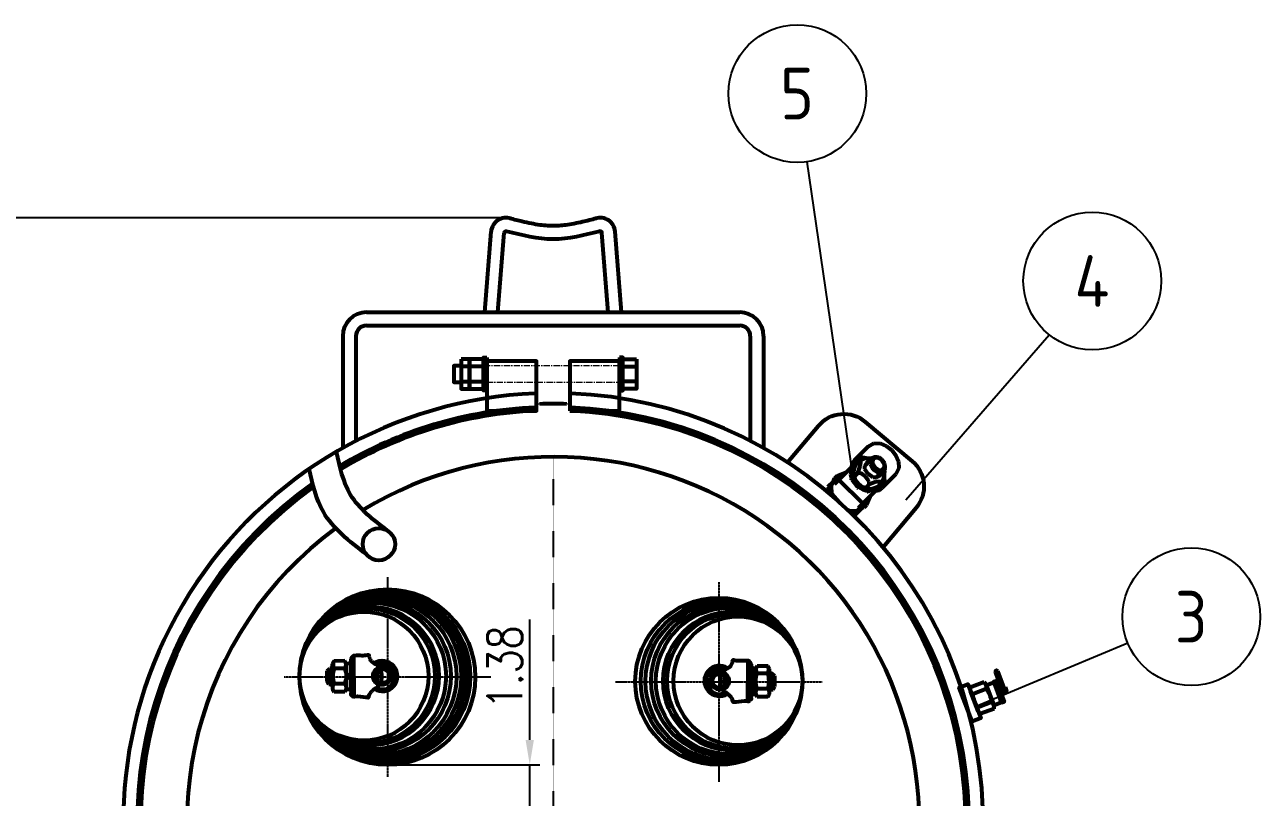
# Model space of a CAD drawing. Header units: millimetres. Extents: x 119255 to 128417, y -8474 to -5265.
# Drawn here: x 125139 to 125885, y -7950 to -7484 of the extents above; entities that cross this region are included whole.
import ezdxf
from ezdxf.enums import TextEntityAlignment as Align

# ---------------------------------------------------------------- set-up
doc = ezdxf.new("R2010")
doc.units = ezdxf.units.MM
doc.header["$LTSCALE"] = 3
doc.linetypes.add('CENTER', pattern=[2, 1.25, -0.25, 0.25, -0.25])
doc.linetypes.add('DASHDOT', pattern=[0.55, 0.5, -0.025, 0, -0.025])
for name, color, linetype in [('A', 3, 'Continuous'), ('C', 1, 'DASHDOT'), ('S', 254, 'Continuous')]:
    doc.layers.add(name, color=color, linetype=linetype)
for name, color, linetype, lineweight in [('图层1', 1, 'CENTER', 13), ('标注、文本', 3, 'Continuous', 25), ('粗实线', 4, 'Continuous', 53)]:
    doc.layers.add(name, color=color, linetype=linetype, lineweight=lineweight)
doc.styles.add('ST_WIN', font='isocp2.shx', dxfattribs={"bigfont": 'hzdxfst.shx'})
doc.styles.add('TH_GBDIM', font='romans.shx', dxfattribs={"width": 0.8, "bigfont": 'gbcbig.shx'})
doc.dimstyles.new('TH_GBDIM1', dxfattribs={"dimscale": 3, "dimtxt": 3.5, "dimasz": 2.5, "dimexe": 2, "dimexo": 0, "dimgap": 1.5, "dimtad": 1, "dimdec": 1, "dimzin": 0, "dimdsep": 46, "dimtxsty": 'TH_GBDIM', "dimcen": 2.5, "dimclrd": 3, "dimclre": 256, "dimclrt": 2, "dimadec": 0, "dimazin": 0, "dimtfac": 0.714286, "dimtdec": 1, "dimtmove": 0, "dimatfit": 3, "dimfxl": 0, "dimtzin": 0, "dimlwd": -1, "dimlwe": -1, "dimarcsym": 0})

# ---------------------------------------------------------------- blocks, each defined once
blk = doc.blocks.new('*D13')
at = {"layer": 'Defpoints', "color": 0}
for p in [(125106.9, -7600.15), (125429.6, -7600.15), (125445.37, -8271.73)]:
    blk.add_point(p, dxfattribs=at)
at = {"layer": '标注、文本'}
for p, q in [((125429.6, -7600.15), (125100.9, -7600.15)), ((125445.37, -8271.73), (125100.9, -8271.73))]:
    blk.add_line(p, q, dxfattribs=at)
at = {"layer": '标注、文本', "color": 3}
blk.add_line((125106.9, -8256.73), (125106.9, -7615.15), dxfattribs=at)
for points in [[(125104.4, -7615.15), (125109.4, -7615.15), (125106.9, -7600.15)], [(125104.4, -8256.73), (125109.4, -8256.73), (125106.9, -8271.73)]]:
    blk.add_solid(points, dxfattribs=at)
at = {"layer": '标注、文本', "color": 2, "insert": (125089.9, -7925.17), "char_height": 21, "attachment_point": 5, "rotation": 90, "style": 'TH_GBDIM'}
blk.add_mtext('33.3"', dxfattribs=at)
blk = doc.blocks.new('*D15')
at = {"layer": 'Defpoints', "color": 0}
for p in [(125358.07, -7930.44), (125358.07, -7965.44), (125443.97, -7965.44)]:
    blk.add_point(p, dxfattribs=at)
at = {"layer": '标注、文本', "color": 3}
for p, q in [((125443.97, -7915.44), (125443.97, -7842.64)), ((125443.97, -7965.44), (125443.97, -7930.44)), ((125443.97, -7980.44), (125443.97, -7995.44))]:
    blk.add_line(p, q, dxfattribs=at)
at = {"layer": '标注、文本'}
for p, q in [((125358.07, -7930.44), (125449.97, -7930.44)), ((125358.07, -7965.44), (125449.97, -7965.44))]:
    blk.add_line(p, q, dxfattribs=at)
at = {"layer": '标注、文本', "color": 3}
for points in [[(125441.47, -7915.44), (125446.47, -7915.44), (125443.97, -7930.44)], [(125441.47, -7980.44), (125446.47, -7980.44), (125443.97, -7965.44)]]:
    blk.add_solid(points, dxfattribs=at)
at = {"layer": '标注、文本', "color": 2, "insert": (125428.97, -7871.54), "char_height": 21, "attachment_point": 5, "rotation": 90, "style": 'TH_GBDIM'}
blk.add_mtext('1.38', dxfattribs=at)

msp = doc.modelspace()

# ---------------------------------------------------------------- linework, layer by layer
at = {"layer": 'A'}
for p, q in [((125639.14, -7756.81), (125611.41, -7566.24)), ((125671, -7770.32), (125757.48, -7670.76)), ((125713.42, -7895.03), (125804.82, -7856.78))]:
    msp.add_line(p, q, dxfattribs=at)
for centre in [(125605.42, -7525.09), (125783.42, -7638.27), (125843.28, -7840.97)]:
    msp.add_circle(centre, 41.58, dxfattribs=at)
at = {"layer": 'C', "linetype": 'CENTER', "ltscale": 0.02}
msp.add_line((125458.07, -7744.44), (125458.07, -8300), dxfattribs=at)
at = {"layer": 'C'}
for p, q in [((125358.07, -7817.18), (125358.07, -7937.71)), ((125558.07, -7820.12), (125558.07, -7940.65)), ((125420.39, -7877.44), (125295.76, -7877.44)), ((125495.76, -7880.38), (125620.39, -7880.38))]:
    msp.add_line(p, q, dxfattribs=at)
at = {"layer": '图层1'}
for p, q in [((125448.07, -7705.94), (125448.07, -7716.62)), ((125468.07, -7705.94), (125468.07, -7716.62))]:
    msp.add_line(p, q, dxfattribs=at)
for points in [[(125498.07, -7689.44), (125418.07, -7689.44)], [(125418.07, -7699.44), (125498.07, -7699.44)]]:
    msp.add_lwpolyline(points, dxfattribs=at)
msp.add_arc((125458.07, -7997.44), 285, 87.98921, 92.01079, dxfattribs=at)
at = {"layer": '粗实线', "ltscale": 2}
for p, q in [((125416.77, -7657.15), (125420.63, -7608.43)), ((125416.77, -7657.15), (125420.63, -7608.43)), ((125424.8, -7657.15), (125428.6, -7609.13)), ((125491.35, -7657.15), (125487.54, -7609.13)), ((125499.37, -7657.15), (125495.51, -7608.43)), ((125345.47, -7657.15), (125570.67, -7657.15)), ((125345.47, -7665.15), (125570.67, -7665.15)), ((125331.07, -7671.55), (125331.07, -7739.14)), ((125339.07, -7671.55), (125339.07, -7734.7)), ((125577.07, -7671.55), (125577.07, -7734.7)), ((125585.07, -7671.55), (125585.07, -7739.14)), ((125648.16, -7738.31), (125651.69, -7736.19)), ((125651.69, -7736.19), (125655.69, -7736.43)), ((125655.69, -7736.43), (125659.22, -7738.08)), ((125659.22, -7738.08), (125662.51, -7740.43)), ((125639.93, -7746.55), (125638.52, -7748.43)), ((125639.93, -7747.02), (125638.52, -7750.31)), ((125641.58, -7745.37), (125639.93, -7746.54)), ((125642.76, -7745.6), (125639.93, -7747.02)), ((125640.87, -7748.9), (125642.99, -7746.78)), ((125643.7, -7744.66), (125641.58, -7745.37)), ((125646.05, -7745.6), (125642.76, -7745.6)), ((125642.99, -7746.78), (125646.28, -7745.37)), ((125643.69, -7747.02), (125642.99, -7746.78)), ((125643.7, -7747.96), (125643.69, -7747.02)), ((125648.17, -7745.37), (125643.7, -7744.66)), ((125646.28, -7745.37), (125650.28, -7745.14)), ((125646.28, -7750.07), (125650.99, -7745.37)), ((125646.99, -7748.43), (125650.05, -7745.37)), ((125650.05, -7745.37), (125649.34, -7747.01)), ((125649.34, -7747.01), (125649.34, -7748.9)), ((125651.69, -7744.66), (125650.05, -7745.37)), ((125650.99, -7745.37), (125650.28, -7746.55)), ((125650.28, -7746.55), (125650.28, -7748.43)), ((125651.23, -7745.6), (125650.76, -7747.02)), ((125650.76, -7747.02), (125650.76, -7748.43)), ((125652.17, -7744.66), (125650.99, -7745.37)), ((125652.64, -7745.13), (125651.23, -7745.6)), ((125653.58, -7744.66), (125651.69, -7744.66)), ((125654.76, -7744.9), (125652.17, -7744.66)), ((125654.05, -7745.13), (125652.64, -7745.13)), ((125656.4, -7746.55), (125653.58, -7744.66)), ((125656.4, -7746.55), (125654.05, -7745.13)), ((125656.64, -7746.31), (125654.76, -7744.9)), ((125658.05, -7749.13), (125656.4, -7746.55)), ((125658.52, -7749.6), (125656.4, -7746.55)), ((125658.28, -7748.43), (125656.64, -7746.31)), ((125662.51, -7740.43), (125664.87, -7743.72)), ((125664.87, -7743.72), (125666.52, -7747.25)), ((125666.52, -7747.25), (125666.75, -7751.25)), ((125640.4, -7748.43), (125627.93, -7760.89)), ((125629.58, -7755.95), (125634.52, -7753.84)), ((125634.52, -7753.84), (125635.23, -7753.6)), ((125635.23, -7753.6), (125634.99, -7753.37)), ((125638.05, -7752.19), (125637.58, -7752.66)), ((125637.58, -7752.66), (125637.82, -7752.43)), ((125638.05, -7753.13), (125637.58, -7752.66)), ((125637.81, -7755.25), (125638.05, -7753.13)), ((125638.29, -7751.96), (125637.82, -7752.43)), ((125638.52, -7748.43), (125638.05, -7750.31)), ((125638.05, -7750.31), (125638.05, -7750.78)), ((125638.05, -7752.19), (125638.29, -7751.96)), ((125638.76, -7752.43), (125638.05, -7752.19)), ((125638.76, -7752.43), (125638.05, -7753.13)), ((125638.29, -7751.96), (125638.76, -7751.96)), ((125638.52, -7751.72), (125639.46, -7750.78)), ((125638.76, -7752.43), (125638.52, -7755.02)), ((125638.52, -7755.02), (125638.99, -7757.37)), ((125639.93, -7750.31), (125638.76, -7751.96)), ((125639.46, -7752.19), (125639.23, -7756.19)), ((125640.87, -7748.9), (125639.46, -7752.19)), ((125639.93, -7750.31), (125639.46, -7750.78)), ((125640.17, -7750.08), (125639.93, -7750.31)), ((125639.93, -7756.42), (125642.05, -7754.31)), ((125640.87, -7747.95), (125640.4, -7748.43)), ((125641.81, -7747.95), (125640.87, -7747.95)), ((125642.05, -7754.31), (125643.46, -7750.08)), ((125643.46, -7754.31), (125642.05, -7754.31)), ((125643.46, -7750.08), (125643.7, -7747.96)), ((125644.4, -7754.78), (125643.46, -7754.31)), ((125646.52, -7756.43), (125644.4, -7754.78)), ((125646.28, -7750.07), (125646.99, -7748.43)), ((125646.28, -7751.96), (125646.28, -7750.07)), ((125648.17, -7754.78), (125646.28, -7751.96)), ((125651.22, -7756.9), (125648.17, -7754.78)), ((125649.34, -7748.9), (125650.99, -7751.96)), ((125650.28, -7748.43), (125651.93, -7751.02)), ((125650.76, -7748.43), (125652.17, -7750.78)), ((125650.99, -7751.96), (125654.28, -7753.84)), ((125651.93, -7751.02), (125654.75, -7752.9)), ((125652.17, -7750.78), (125654.76, -7752.43)), ((125653.11, -7756.9), (125657.81, -7752.19)), ((125654.28, -7753.84), (125656.17, -7753.84)), ((125654.75, -7752.9), (125656.4, -7752.66)), ((125654.75, -7756.19), (125657.81, -7753.13)), ((125654.76, -7752.43), (125656.17, -7752.43)), ((125656.17, -7752.43), (125657.34, -7751.72)), ((125656.17, -7753.84), (125657.81, -7753.13)), ((125656.4, -7752.66), (125657.81, -7752.19)), ((125657.34, -7751.72), (125658.05, -7750.54)), ((125658.05, -7752.9), (125657.57, -7756.66)), ((125657.81, -7752.19), (125658.52, -7751.02)), ((125657.81, -7753.13), (125658.52, -7751.48)), ((125658.28, -7759.25), (125657.81, -7755.02)), ((125658.05, -7750.54), (125658.05, -7749.13)), ((125658.52, -7751.02), (125658.28, -7748.43)), ((125658.52, -7751.48), (125658.52, -7749.6)), ((125666.75, -7751.25), (125664.87, -7755.01)), ((125623.93, -7762.54), (125627.23, -7759.25)), ((125623.93, -7762.54), (125627.23, -7759.25)), ((125626.05, -7765.6), (125623.93, -7762.54)), ((125627.23, -7759.25), (125626.05, -7761.84)), ((125626.29, -7766.78), (125626.05, -7761.84)), ((125626.99, -7759.48), (125626.76, -7759.25)), ((125627.23, -7759.25), (125627.93, -7757.6)), ((125627.93, -7757.6), (125627.23, -7759.25)), ((125627.47, -7760.89), (125627.23, -7759.25)), ((125627.7, -7761.13), (125627.47, -7760.89)), ((125627.93, -7757.6), (125628.17, -7757.37)), ((125629.58, -7755.95), (125628.17, -7757.37)), ((125628.87, -7756.66), (125646.52, -7774.3)), ((125638.29, -7757.6), (125637.81, -7755.25)), ((125638.52, -7757.37), (125638.05, -7757.84)), ((125638.76, -7757.6), (125638.05, -7758.31)), ((125638.05, -7758.31), (125638.05, -7757.84)), ((125638.52, -7758.31), (125638.05, -7758.31)), ((125638.52, -7757.37), (125638.99, -7757.36)), ((125638.76, -7757.6), (125638.52, -7757.37)), ((125639.23, -7757.6), (125638.52, -7758.31)), ((125642.05, -7762.78), (125638.52, -7758.31)), ((125639.23, -7757.6), (125638.76, -7757.6)), ((125639.23, -7756.19), (125639.93, -7756.42)), ((125639.23, -7756.19), (125640.17, -7758.07)), ((125639.23, -7757.6), (125642.75, -7762.07)), ((125639.93, -7756.42), (125640.17, -7758.07)), ((125640.17, -7758.07), (125642.29, -7760.66)), ((125642.75, -7762.07), (125642.05, -7762.78)), ((125642.29, -7760.66), (125644.87, -7762.78)), ((125642.52, -7762.78), (125642.75, -7762.07)), ((125643.23, -7762.54), (125642.99, -7762.78)), ((125643.23, -7762.54), (125645.58, -7763.95)), ((125648.16, -7758.54), (125646.52, -7756.43)), ((125646.75, -7763.25), (125648.87, -7761.13)), ((125648.87, -7759.72), (125648.16, -7758.54)), ((125652.87, -7759.48), (125648.87, -7761.13)), ((125648.87, -7761.13), (125648.87, -7759.72)), ((125650.75, -7763.48), (125654.28, -7762.31)), ((125653.11, -7756.9), (125651.22, -7756.9)), ((125655.23, -7759.49), (125652.87, -7759.48)), ((125654.75, -7756.19), (125653.11, -7756.9)), ((125654.28, -7762.31), (125656.4, -7760.19)), ((125654.75, -7762.78), (125655.22, -7762.31)), ((125655.22, -7762.31), (125655.22, -7761.36)), ((125656.16, -7759.48), (125655.23, -7759.49)), ((125655.93, -7763.01), (125657.58, -7760.43)), ((125656.4, -7760.19), (125656.16, -7759.48)), ((125657.57, -7756.66), (125656.4, -7760.19)), ((125656.63, -7763.25), (125657.81, -7761.6)), ((125657.58, -7760.43), (125657.58, -7757.13)), ((125657.81, -7761.6), (125658.28, -7759.25)), ((125630.99, -7771.95), (125626.29, -7766.78)), ((125642.05, -7763.25), (125642.05, -7762.78)), ((125642.52, -7762.78), (125642.05, -7763.25)), ((125642.28, -7763.48), (125642.05, -7763.25)), ((125642.99, -7762.78), (125642.28, -7763.48)), ((125642.28, -7775.25), (125654.75, -7762.78)), ((125642.99, -7762.78), (125642.52, -7762.78)), ((125645.11, -7764.42), (125642.75, -7763.01)), ((125646.75, -7763.25), (125644.87, -7762.78)), ((125644.87, -7762.78), (125646.99, -7763.95)), ((125647.7, -7765.13), (125645.11, -7764.42)), ((125645.58, -7763.95), (125648.17, -7764.66)), ((125646.99, -7763.95), (125646.75, -7763.25)), ((125646.99, -7763.95), (125650.75, -7763.48)), ((125649.34, -7768.66), (125647.22, -7773.6)), ((125648.17, -7764.66), (125647.7, -7765.13)), ((125647.7, -7765.6), (125647.7, -7765.13)), ((125648.16, -7765.13), (125647.7, -7765.6)), ((125648.17, -7765.6), (125647.7, -7765.6)), ((125648.16, -7765.13), (125648.17, -7764.66)), ((125648.64, -7765.13), (125648.16, -7765.13)), ((125648.64, -7765.13), (125648.17, -7765.6)), ((125648.64, -7765.13), (125648.4, -7764.89)), ((125652.17, -7763.95), (125648.64, -7765.13)), ((125648.64, -7764.66), (125650.75, -7764.42)), ((125648.64, -7764.66), (125648.64, -7765.13)), ((125649.58, -7767.95), (125649.34, -7767.72)), ((125649.34, -7768.66), (125649.58, -7767.95)), ((125650.75, -7764.42), (125652.64, -7763.48)), ((125652.64, -7763.48), (125652.17, -7763.95)), ((125652.64, -7764.42), (125652.17, -7763.95)), ((125652.4, -7765.13), (125652.64, -7764.89)), ((125653.11, -7763.95), (125652.64, -7763.48)), ((125653.34, -7763.72), (125652.64, -7764.42)), ((125652.64, -7764.89), (125654.75, -7764.66)), ((125653.11, -7763.01), (125652.87, -7762.78)), ((125652.87, -7764.66), (125655.93, -7763.01)), ((125653.11, -7763.01), (125653.34, -7763.72)), ((125654.75, -7764.66), (125656.63, -7763.25)), ((125636.4, -7776.89), (125630.99, -7771.95)), ((125636.4, -7776.89), (125641.34, -7777.13)), ((125636.88, -7776.89), (125636.4, -7776.89)), ((125640.64, -7779.24), (125637.58, -7777.13)), ((125640.64, -7779.24), (125643.93, -7775.95)), ((125640.64, -7779.24), (125643.93, -7775.95)), ((125641.34, -7777.13), (125643.93, -7775.95)), ((125642.29, -7775.72), (125641.82, -7775.25)), ((125643.7, -7775.72), (125642.29, -7775.72)), ((125643.69, -7776.19), (125643.46, -7775.95)), ((125645.34, -7775.01), (125643.7, -7775.72)), ((125643.93, -7775.95), (125645.34, -7775.01)), ((125645.81, -7775.01), (125645.34, -7775.01)), ((125645.81, -7775.01), (125647.22, -7773.6)), ((125337.95, -7889.21), (125337.75, -7864.98)), ((125321.77, -7873.7), (125323.47, -7872.25)), ((125321.77, -7880.11), (125321.77, -7873.7)), ((125324.92, -7872), (125323.47, -7872.25)), ((125323.47, -7872.25), (125323.47, -7881.69)), ((125324.92, -7869.58), (125325.75, -7867.9)), ((125324.92, -7883.38), (125324.92, -7869.58)), ((125324.92, -7881.93), (125324.92, -7872)), ((125332.43, -7867.65), (125325.77, -7867.77)), ((125332.43, -7872.25), (125325.89, -7872.25)), ((125333.39, -7869.34), (125336.06, -7868.86)), ((125333.39, -7885.08), (125333.39, -7869.34)), ((125336.06, -7868.86), (125336.06, -7875.39)), ((125361.48, -7871.28), (125358.57, -7873.19)), ((125362.45, -7872.97), (125359.55, -7874.66)), ((125552.08, -7874.22), (125554.99, -7876.13)), ((125575.61, -7892.14), (125575.81, -7867.92)), ((125580.17, -7872.28), (125577.5, -7871.79)), ((125577.5, -7871.79), (125577.5, -7878.33)), ((125580.17, -7888.01), (125580.17, -7872.28)), ((125581.14, -7870.58), (125587.79, -7870.7)), ((125588.64, -7872.52), (125587.81, -7870.84)), ((125588.64, -7886.32), (125588.64, -7872.52)), ((125322.74, -7881.93), (125321.77, -7880.11)), ((125323.47, -7881.69), (125324.92, -7881.93)), ((125332.43, -7881.45), (125325.89, -7881.45)), ((125336.06, -7875.39), (125333.39, -7876.85)), ((125333.39, -7876.85), (125333.39, -7878.54)), ((125333.39, -7878.54), (125335.96, -7876.89)), ((125362.45, -7880.72), (125359.51, -7879.14)), ((125363.17, -7875.15), (125360.02, -7876.99)), ((125363.17, -7879.07), (125360.02, -7876.99)), ((125550.39, -7878.09), (125553.54, -7879.93)), ((125550.39, -7882.01), (125553.54, -7879.93)), ((125551.12, -7875.91), (125554.01, -7877.6)), ((125577.5, -7878.33), (125580.17, -7879.78)), ((125580.17, -7881.48), (125577.6, -7879.83)), ((125580.17, -7879.78), (125580.17, -7881.48)), ((125581.14, -7875.18), (125587.67, -7875.18)), ((125588.64, -7884.87), (125588.64, -7874.94)), ((125588.64, -7874.94), (125590.09, -7875.18)), ((125591.79, -7876.64), (125590.09, -7875.18)), ((125590.09, -7875.18), (125590.09, -7884.63)), ((125591.79, -7883.05), (125591.79, -7876.64)), ((125718.12, -7880.61), (125709.83, -7883.76)), ((125719.48, -7882.38), (125724.2, -7880.59)), ((125728.73, -7892.56), (125724.2, -7880.59)), ((125324.92, -7881.93), (125322.74, -7881.93)), ((125332.43, -7886.29), (125325.89, -7886.29)), ((125336.06, -7884.84), (125333.39, -7885.08)), ((125551.12, -7883.66), (125554.06, -7882.07)), ((125577.5, -7887.77), (125580.17, -7888.01)), ((125581.14, -7884.38), (125587.67, -7884.38)), ((125581.14, -7889.22), (125587.67, -7889.22)), ((125590.09, -7884.63), (125588.64, -7884.87)), ((125588.64, -7884.87), (125590.82, -7884.87)), ((125590.82, -7884.87), (125591.79, -7883.05)), ((125714.52, -7897.95), (125709.99, -7885.98)), ((125719.64, -7884.6), (125711.34, -7887.75)), ((125719.48, -7882.38), (125724.02, -7894.35)), ((125730.89, -7883.56), (125730.05, -7883.88)), ((125722.66, -7892.58), (125714.37, -7895.72)), ((125724.17, -7896.57), (125715.88, -7899.71)), ((125724.02, -7894.35), (125728.73, -7892.56))]:
    msp.add_line(p, q, dxfattribs=at)
for points in [[(125402.67, -7685.56), (125402.67, -7703.33), (125407.67, -7703.33), (125407.67, -7685.56)], [(125407.67, -7685.56), (125407.67, -7703.33), (125416.07, -7703.33), (125416.07, -7685.56)], [(125418.07, -7684.44), (125418.07, -7704.44), (125416.07, -7704.44), (125416.07, -7684.44)], [(125418.07, -7716.66), (125448.07, -7716.66), (125448.07, -7686.62), (125418.07, -7686.62)], [(125468.07, -7716.66), (125498.07, -7716.66), (125498.07, -7686.62), (125468.07, -7686.62)], [(125498.07, -7684.44), (125498.07, -7704.44), (125500.07, -7704.44), (125500.07, -7684.44)], [(125508.47, -7685.56), (125508.47, -7703.33), (125500.07, -7703.33), (125500.07, -7685.56)], [(125402.67, -7690), (125402.67, -7698.89), (125407.67, -7698.89), (125407.67, -7690)], [(125407.67, -7690), (125407.67, -7698.89), (125416.07, -7698.89), (125416.07, -7690)], [(125508.47, -7690), (125508.47, -7698.89), (125500.07, -7698.89), (125500.07, -7690)], [(125710.96, -7904.22), (125703.16, -7883.65), (125708.36, -7881.68), (125716.15, -7902.25)], [(125728.89, -7892.99), (125724.03, -7880.17), (125725.44, -7879.63), (125730.3, -7892.46)]]:
    msp.add_lwpolyline(points, close=True, dxfattribs=at)
for points in [[(125402.67, -7689.44), (125398.07, -7689.44), (125398.07, -7699.44), (125402.67, -7699.44)], [(125729.36, -7885.48), (125725.11, -7874.25)], [(125726.23, -7873.82), (125730.49, -7885.05)], [(125730.89, -7883.56), (125731.77, -7885.9), (125728.31, -7887.21), (125727.42, -7884.88), (125728.92, -7884.31)]]:
    msp.add_lwpolyline(points, dxfattribs=at)
msp.add_lwpolyline([(125599.56, -7747.91), (125618.21, -7725.68, -0.414214), (125646.39, -7723.22), (125674.73, -7747, -0.414214), (125677.2, -7775.18), (125657.19, -7799.03)], format="xyb", dxfattribs=at)
for centre, radius in [((125352.91, -7797.23), 9.75), ((125358.07, -7877.44), 53), ((125356.57, -7877.09), 51.5), ((125355.49, -7877.09), 50.42), ((125355.07, -7877.09), 50), ((125353.85, -7877.07), 48.78), ((125558.07, -7880.03), 50.42), ((125352.4, -7877.09), 47.33), ((125350.7, -7876.86), 45.63), ((125349.25, -7876.85), 44.18), ((125347.07, -7876.85), 42), ((125345.86, -7876.85), 40.79), ((125559.71, -7880.01), 48.78), ((125561.16, -7880.02), 47.33), ((125562.86, -7879.79), 45.63), ((125564.31, -7879.78), 44.18), ((125343.93, -7876.85), 38.86), ((125566.49, -7879.78), 42), ((125567.7, -7879.78), 40.79), ((125569.64, -7879.78), 38.86), ((125354.7, -7876.85), 5.33), ((125355.01, -7876.85), 4.29), ((125558.86, -7879.78), 5.33), ((125558.55, -7879.78), 4.29)]:
    msp.add_circle(centre, radius, dxfattribs=at)
for centre, radius, start, end in [((125429.6, -7609.15), 9, 71.09977, 175.45082), ((125429.6, -7609.15), 9, 71.09977, 175.45082), ((125486.54, -7609.15), 9, 4.54918, 108.90023), ((125429.6, -7609.21), 1, 64.91291, 175.48808), ((125486.55, -7609.21), 1, 4.51192, 115.08709), ((125345.47, -7671.55), 14.4, 90, 180), ((125570.67, -7671.55), 14.4, 0, 90), ((125345.47, -7671.55), 6.4, 90, 180), ((125570.67, -7671.55), 6.4, 0, 90), ((125458.07, -7965.44), 259.5, 92.37317, 203.07182), ((125458.07, -7965.44), 259.5, 281.58888, 87.62683), ((125458.07, -7965.44), 251, 125.30471, 87.5402), ((125458.07, -7965.44), 249, 125.47787, 87.51889), ((125458.07, -7965.44), 251, 92.4598, 120.8681), ((125458.07, -7965.44), 249, 92.48111, 121.00607), ((125458.07, -7947.44), 235, 87.98921, 92.01079), ((125458.07, -7965.44), 221, 279.88726, 121.3027), ((125458.07, -7965.44), 221, 126.41276, 204.93032), ((125340.05, -7876.85), 14.89, 162.00748, 197.99252), ((125329.88, -7869.95), 4.61, 150.04727, 209.9527), ((125329.16, -7869.95), 4, 324.86423, 35.13577), ((125321.98, -7876.85), 11.41, 336.22907, 23.77093), ((125355.01, -7876.85), 9.16, 237.78524, 122.50475), ((125355.01, -7876.85), 8.46, 239.70829, 120.35182), ((125345.75, -7876.93), 6.53, 336.00423, 24.8977), ((125355.22, -7876.77), 7.2, 29.59133, 116.20321), ((125344.36, -7877.01), 10.34, 336.51293, 23.93235), ((125558.55, -7879.78), 9.16, 57.49525, 302.21476), ((125558.55, -7879.78), 8.46, 59.64818, 300.29171), ((125558.35, -7879.71), 7.2, 63.79679, 150.40867), ((125584.4, -7872.88), 4, 144.86423, 215.13577), ((125583.68, -7872.88), 4.61, 330.0473, 29.95273), ((125725.67, -7874.04), 0.603, 20.75546, 200.75546), ((125328.4, -7883.87), 3.49, 136.07755, 226.71416), ((125329.88, -7883.87), 3.51, 316.40311, 43.59689), ((125355.37, -7878.39), 6.45, 237.2512, 341.14475), ((125569.2, -7879.94), 10.34, 156.06765, 203.48707), ((125567.81, -7879.87), 6.53, 155.1023, 203.99577), ((125591.58, -7879.78), 11.41, 156.22907, 203.77093), ((125573.51, -7879.78), 14.89, 342.00748, 17.99252), ((125715.88, -7883.75), 3.85, 347.15238, 54.35853), ((125558.19, -7881.33), 6.45, 198.85525, 302.7488), ((125583.68, -7886.8), 3.51, 136.40311, 223.59689), ((125585.16, -7886.8), 3.49, 313.28584, 43.92245), ((125713.59, -7884.61), 3.85, 167.15238, 234.35853), ((125725.77, -7886.84), 14.45, 183.58484, 217.92608), ((125708.24, -7893.48), 14.45, 3.58484, 37.92608), ((125729.93, -7885.27), 0.603, 200.75546, 20.75546), ((125718.12, -7896.58), 3.85, 167.15238, 234.35853), ((125720.41, -7895.71), 3.85, 347.15238, 54.35853)]:
    msp.add_arc(centre, radius, start, end, dxfattribs=at)
msp.add_open_spline([(125484.16, -7600.55), (125481.32, -7601.27), (125478.54, -7601.97), (125472.34, -7603.39), (125468.95, -7604.06), (125464.36, -7604.67), (125463.06, -7604.81), (125460.86, -7604.96), (125459.94, -7605.01), (125458.32, -7605.04), (125457.6, -7605.04), (125456.16, -7605), (125455.43, -7604.97), (125453.23, -7604.82), (125451.73, -7604.67), (125446.75, -7603.99), (125443.16, -7603.26), (125437.01, -7601.82), (125434.52, -7601.19), (125431.98, -7600.55)], degree=3, knots=[0, 0, 0, 0, 8.628913, 8.628913, 19.676, 19.676, 24.107665, 24.107665, 27.305856, 27.305856, 29.853329, 29.853329, 32.400802, 32.400802, 37.495747, 37.495747, 49.169481, 49.169481, 56.890533, 56.890533, 56.890533, 56.890533], dxfattribs=at)
for points in [[(125486.12, -7608.31), (125458.07, -7613.03), (125430.02, -7608.31)], [(125358.19, -7789.04), (125335.84, -7767.37), (125327.37, -7741.34)], [(125345.17, -7803.16), (125319.41, -7777.71), (125310.94, -7751.69)], [(125352.52, -7882.17), (125352.52, -7883.14), (125352.04, -7883.63), (125350.82, -7884.11), (125349.61, -7885.08), (125348.4, -7886.29), (125347.44, -7887.74), (125346.95, -7888.95), (125346.71, -7889.68), (125346.33, -7889.68), (125345.08, -7889.6), (125338.28, -7889.16), (125337.51, -7889.19), (125336.66, -7888.59), (125336.06, -7887.98), (125336.06, -7887.5), (125336.06, -7885.66), (125336.06, -7868.86), (125336.06, -7867.81), (125336.06, -7867.04), (125336.06, -7866.68), (125336.3, -7865.95), (125336.54, -7865.71), (125337.03, -7865.23), (125337.42, -7864.68), (125338.25, -7864.52), (125342.61, -7864.52), (125346.1, -7864.26), (125346.95, -7864.26), (125347.07, -7864.74), (125347.68, -7866.44), (125348.65, -7868.13), (125349.49, -7868.74), (125351.19, -7869.83), (125352.04, -7870.31), (125352.52, -7870.79), (125352.52, -7871.04), (125352.52, -7871.76), (125352.04, -7872.25), (125351.31, -7873.21), (125350.58, -7873.94), (125349.86, -7876.36), (125349.86, -7878.3), (125350.46, -7880.24), (125351.79, -7881.2), (125352.52, -7882.17)], [(125561.04, -7885.11), (125561.04, -7886.08), (125561.53, -7886.56), (125562.74, -7887.05), (125563.95, -7888.01), (125565.16, -7889.22), (125566.13, -7890.68), (125566.61, -7891.89), (125566.85, -7892.61), (125567.23, -7892.61), (125568.48, -7892.53), (125575.29, -7892.09), (125576.05, -7892.13), (125576.9, -7891.52), (125577.5, -7890.92), (125577.5, -7890.44), (125577.5, -7888.59), (125577.5, -7871.79), (125577.5, -7870.75), (125577.5, -7869.98), (125577.5, -7869.62), (125577.26, -7868.89), (125577.02, -7868.65), (125576.54, -7868.16), (125576.14, -7867.62), (125575.31, -7867.46), (125570.95, -7867.46), (125567.46, -7867.19), (125566.61, -7867.19), (125566.49, -7867.68), (125565.88, -7869.37), (125564.92, -7871.07), (125564.07, -7871.67), (125562.37, -7872.76), (125561.53, -7873.25), (125561.04, -7873.73), (125561.04, -7873.97), (125561.04, -7874.7), (125561.53, -7875.18), (125562.25, -7876.15), (125562.98, -7876.88), (125563.71, -7879.3), (125563.71, -7881.24), (125563.1, -7883.17), (125561.77, -7884.14), (125561.04, -7885.11)]]:
    msp.add_spline(points, degree=3, dxfattribs=at)
for points in [[(125639.93, -7746.54), (125639.93, -7746.54), (125648.17, -7738.31), (125648.17, -7738.31)], [(125648.17, -7738.31), (125648.17, -7738.31), (125639.93, -7746.54), (125639.93, -7746.54)], [(125656.63, -7763.25), (125656.63, -7763.25), (125664.87, -7755.01), (125664.87, -7755.01)], [(125664.87, -7755.01), (125664.87, -7755.01), (125656.63, -7763.25), (125656.63, -7763.25)]]:
    msp.add_open_spline(points, degree=3, dxfattribs=at)

# ---------------------------------------------------------------- texts
at = {"layer": 'S', "color": 7, "style": 'ST_WIN'}
for s, p in [('5', (125605.26, -7525.09)), ('4', (125783.25, -7638.27)), ('3', (125843.11, -7840.97))]:
    msp.add_text(s, height=31.18, dxfattribs=at).set_placement(p, align=Align.MIDDLE)

# ---------------------------------------------------------------- dimensions: what is measured, and where the dimension line sits
at = {"layer": '标注、文本'}
for base, p1, p2, text, picture, middle in [((125106.9, -7600.15), (125445.37, -8271.73), (125429.6, -7600.15), '33.3"', '*D13', (125106.9, -7925.17)), ((125443.97, -7965.44), (125358.07, -7930.44), (125358.07, -7965.44), '1.38', '*D15', (125443.97, -7871.54))]:
    dim = msp.add_linear_dim(base=base, p1=p1, p2=p2, angle=90, text=text, dimstyle='TH_GBDIM1', override={"dimtxt": 7, "dimasz": 5}, dxfattribs=at)
    dim.commit()
    dim.dimension.update_dxf_attribs({"geometry": picture, "text_midpoint": middle, "dimtype": 160})

doc.saveas('drawing.dxf')
